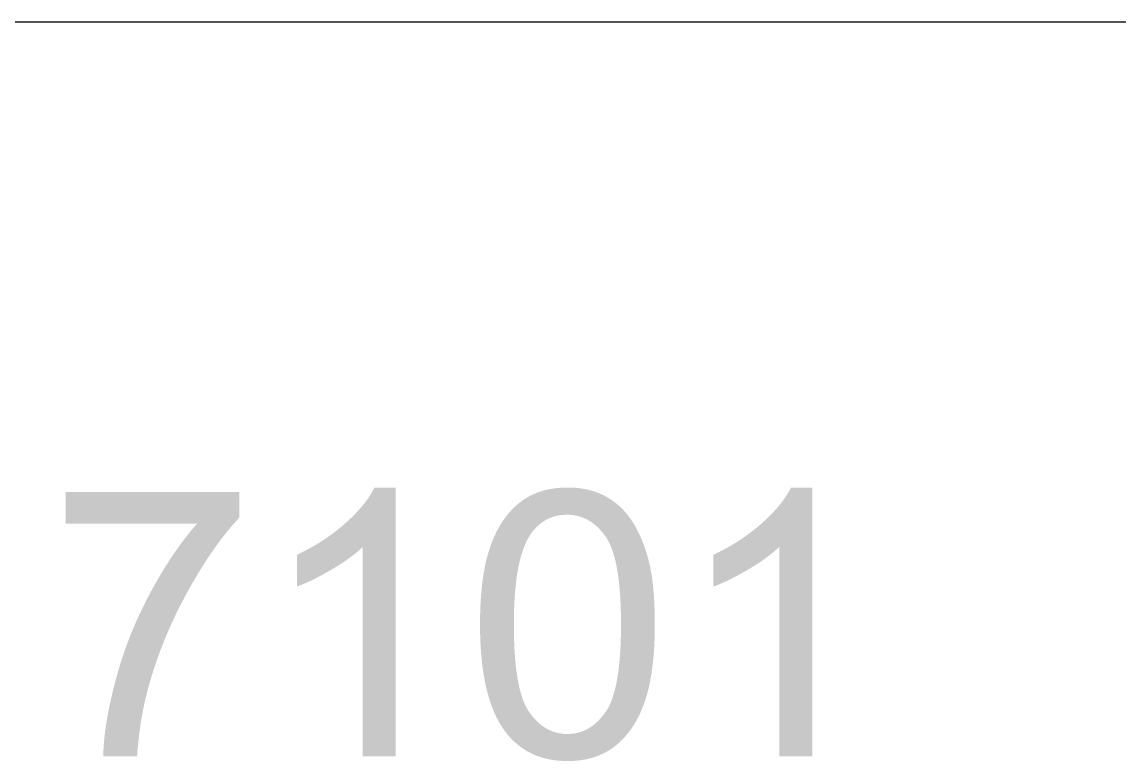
# Model space of a CAD drawing. Header units: millimetres. Extents: x -1336 to 24201, y -1370 to 16142.
# Drawn here: x 4994 to 5628, y 14972 to 15400 of the extents above; entities that cross this region are included whole.
import ezdxf

# ---------------------------------------------------------------- set-up
doc = ezdxf.new("R2010")
doc.units = ezdxf.units.MM
doc.layers.add('A-DIMS-MM', color=7, linetype='Continuous', lineweight=13)

msp = doc.modelspace()

# ---------------------------------------------------------------- hatches: boundary and pattern name
at = {"layer": 'A-DIMS-MM'}
h = msp.add_hatch(color=7, dxfattribs=at)
h.paths.add_polyline_path([(5018.9, 15109.7), (5018.9, 15127.99), (5119.24, 15127.99), (5119.24, 15113.19), (5117.39, 15111.18), (5115.54, 15109.09), (5113.7, 15106.92), (5111.86, 15104.66), (5110.02, 15102.33), (5108.18, 15099.92), (5106.34, 15097.42), (5104.5, 15094.84), (5102.67, 15092.19), (5100.84, 15089.45), (5099.01, 15086.63), (5097.19, 15083.73), (5095.36, 15080.75), (5093.54, 15077.69), (5091.72, 15074.54), (5089.9, 15071.32), (5088.11, 15068.05), (5086.37, 15064.77), (5084.68, 15061.47), (5083.04, 15058.17), (5081.46, 15054.85), (5079.93, 15051.53), (5078.44, 15048.19), (5077.01, 15044.83), (5075.64, 15041.47), (5074.31, 15038.1), (5073.03, 15034.71), (5071.81, 15031.31), (5070.64, 15027.91), (5069.52, 15024.48), (5068.45, 15021.05), (5067.43, 15017.61), (5066.74, 15015.16), (5066.07, 15012.69), (5065.44, 15010.18), (5064.84, 15007.65), (5064.27, 15005.09), (5063.73, 15002.5), (5063.23, 14999.88), (5062.75, 14997.23), (5062.31, 14994.55), (5061.91, 14991.85), (5061.53, 14989.11), (5061.19, 14986.35), (5060.88, 14983.55), (5060.6, 14980.73), (5060.35, 14977.88), (5060.14, 14975), (5040.58, 14975), (5040.64, 14977.32), (5040.76, 14979.69), (5040.93, 14982.13), (5041.15, 14984.62), (5041.42, 14987.18), (5041.74, 14989.79), (5042.11, 14992.46), (5042.53, 14995.19), (5043.01, 14997.99), (5043.53, 15000.84), (5044.11, 15003.75), (5044.74, 15006.72), (5045.42, 15009.75), (5046.15, 15012.84), (5046.93, 15015.99), (5047.77, 15019.2), (5048.65, 15022.43), (5049.58, 15025.64), (5050.55, 15028.84), (5051.58, 15032.03), (5052.65, 15035.2), (5053.76, 15038.36), (5054.92, 15041.51), (5056.13, 15044.64), (5057.39, 15047.75), (5058.69, 15050.85), (5060.04, 15053.94), (5061.44, 15057.01), (5062.88, 15060.07), (5064.37, 15063.11), (5065.9, 15066.14), (5067.49, 15069.15), (5069.1, 15072.13), (5070.72, 15075.05), (5072.36, 15077.91), (5074.01, 15080.71), (5075.67, 15083.45), (5077.35, 15086.13), (5079.04, 15088.75), (5080.74, 15091.32), (5082.46, 15093.82), (5084.18, 15096.27), (5085.92, 15098.65), (5087.68, 15100.98), (5089.44, 15103.25), (5091.22, 15105.46), (5093.01, 15107.61), (5094.82, 15109.7), (5018.9, 15109.7)])
h.paths.add_polyline_path([(5209.75, 14975), (5190.71, 14975), (5190.71, 15096.27), (5188.93, 15094.63), (5187.01, 15092.99), (5184.96, 15091.36), (5182.77, 15089.72), (5180.45, 15088.08), (5178, 15086.44), (5175.41, 15084.8), (5172.69, 15083.16), (5169.93, 15081.57), (5167.25, 15080.09), (5164.64, 15078.71), (5162.1, 15077.43), (5159.63, 15076.25), (5157.23, 15075.17), (5154.91, 15074.2), (5152.65, 15073.33), (5152.65, 15091.73), (5156.58, 15093.65), (5160.38, 15095.68), (5164.06, 15097.8), (5167.61, 15100.03), (5171.04, 15102.35), (5174.34, 15104.77), (5177.51, 15107.29), (5180.56, 15109.91), (5182.03, 15111.24), (5183.44, 15112.57), (5184.8, 15113.89), (5186.1, 15115.21), (5187.35, 15116.52), (5188.54, 15117.83), (5189.68, 15119.13), (5190.77, 15120.43), (5191.8, 15121.72), (5192.77, 15123.01), (5193.69, 15124.29), (5194.56, 15125.57), (5195.37, 15126.85), (5196.13, 15128.11), (5196.83, 15129.38), (5197.48, 15130.63), (5209.75, 15130.63), (5209.75, 14975)])
h.paths.add_polyline_path([(5258.49, 15051.44), (5258.51, 15054.84), (5258.58, 15058.15), (5258.69, 15061.37), (5258.84, 15064.52), (5259.04, 15067.58), (5259.28, 15070.55), (5259.57, 15073.44), (5259.9, 15076.25), (5260.28, 15078.97), (5260.7, 15081.61), (5261.16, 15084.17), (5261.67, 15086.64), (5262.22, 15089.03), (5262.82, 15091.33), (5263.46, 15093.55), (5264.14, 15095.69), (5264.87, 15097.76), (5265.64, 15099.76), (5266.46, 15101.71), (5267.32, 15103.59), (5268.22, 15105.42), (5269.16, 15107.18), (5270.15, 15108.89), (5271.17, 15110.53), (5272.25, 15112.12), (5273.36, 15113.64), (5274.52, 15115.11), (5275.72, 15116.52), (5276.96, 15117.86), (5278.25, 15119.15), (5279.58, 15120.38), (5280.95, 15121.54), (5282.37, 15122.64), (5283.83, 15123.67), (5285.34, 15124.63), (5286.89, 15125.52), (5288.49, 15126.34), (5290.13, 15127.08), (5291.82, 15127.76), (5293.55, 15128.36), (5295.33, 15128.89), (5297.15, 15129.36), (5299.02, 15129.75), (5300.93, 15130.07), (5302.88, 15130.31), (5304.89, 15130.49), (5306.93, 15130.6), (5309.03, 15130.63), (5310.57, 15130.61), (5312.1, 15130.56), (5313.6, 15130.46), (5315.07, 15130.32), (5316.52, 15130.14), (5317.95, 15129.93), (5319.36, 15129.67), (5320.74, 15129.38), (5322.09, 15129.05), (5323.42, 15128.67), (5324.73, 15128.26), (5326.02, 15127.81), (5327.28, 15127.32), (5328.51, 15126.79), (5329.72, 15126.22), (5330.91, 15125.61), (5332.08, 15124.97), (5333.21, 15124.29), (5334.33, 15123.57), (5335.41, 15122.82), (5336.47, 15122.04), (5337.51, 15121.22), (5338.52, 15120.37), (5339.5, 15119.48), (5340.46, 15118.56), (5341.39, 15117.6), (5342.3, 15116.61), (5343.18, 15115.58), (5344.04, 15114.52), (5344.87, 15113.42), (5345.67, 15112.29), (5346.45, 15111.13), (5347.95, 15108.7), (5349.36, 15106.14), (5350.68, 15103.45), (5351.93, 15100.63), (5353.09, 15097.69), (5354.17, 15094.61), (5355.16, 15091.41), (5356.08, 15088.08), (5356.5, 15086.34), (5356.89, 15084.53), (5357.26, 15082.65), (5357.6, 15080.69), (5357.92, 15078.66), (5358.2, 15076.56), (5358.46, 15074.38), (5358.69, 15072.13), (5358.9, 15069.8), (5359.07, 15067.4), (5359.22, 15064.92), (5359.35, 15062.38), (5359.44, 15059.75), (5359.51, 15057.06), (5359.55, 15054.29), (5359.56, 15051.44), (5359.54, 15048.07), (5359.48, 15044.79), (5359.37, 15041.58), (5359.21, 15038.46), (5359.02, 15035.42), (5358.78, 15032.46), (5358.49, 15029.59), (5358.16, 15026.79), (5357.79, 15024.08), (5357.38, 15021.45), (5356.92, 15018.91), (5356.41, 15016.44), (5355.87, 15014.06), (5355.27, 15011.76), (5354.64, 15009.54), (5353.96, 15007.41), (5353.24, 15005.34), (5352.47, 15003.34), (5351.66, 15001.39), (5350.81, 14999.5), (5349.92, 14997.68), (5348.98, 14995.91), (5348, 14994.2), (5346.97, 14992.55), (5345.9, 14990.96), (5344.79, 14989.43), (5343.63, 14987.96), (5342.43, 14986.55), (5341.19, 14985.2), (5339.9, 14983.91), (5338.58, 14982.68), (5337.2, 14981.5), (5335.79, 14980.39), (5334.32, 14979.36), (5332.81, 14978.39), (5331.26, 14977.5), (5329.66, 14976.68), (5328.01, 14975.93), (5326.32, 14975.25), (5324.58, 14974.64), (5322.8, 14974.11), (5320.97, 14973.64), (5319.09, 14973.25), (5317.17, 14972.93), (5315.2, 14972.68), (5313.19, 14972.5), (5311.13, 14972.39), (5309.03, 14972.36), (5306.26, 14972.42), (5303.57, 14972.61), (5300.96, 14972.92), (5298.42, 14973.36), (5295.96, 14973.93), (5293.57, 14974.62), (5291.25, 14975.43), (5289.02, 14976.37), (5286.85, 14977.44), (5284.77, 14978.63), (5282.75, 14979.95), (5280.82, 14981.4), (5278.95, 14982.97), (5277.17, 14984.66), (5275.45, 14986.48), (5273.82, 14988.43), (5272.87, 14989.66), (5271.96, 14990.94), (5271.08, 14992.27), (5270.22, 14993.64), (5269.4, 14995.07), (5268.61, 14996.54), (5267.84, 14998.06), (5267.11, 14999.62), (5266.41, 15001.23), (5265.73, 15002.9), (5265.09, 15004.6), (5264.48, 15006.36), (5263.89, 15008.16), (5263.34, 15010.01), (5262.81, 15011.91), (5262.32, 15013.86), (5261.86, 15015.85), (5261.42, 15017.89), (5261.02, 15019.98), (5260.64, 15022.11), (5260.3, 15024.3), (5259.98, 15026.53), (5259.7, 15028.8), (5259.45, 15031.13), (5259.22, 15033.5), (5259.03, 15035.92), (5258.86, 15038.39), (5258.73, 15040.91), (5258.62, 15043.47), (5258.55, 15046.08), (5258.5, 15048.74), (5258.49, 15051.44)])
h.paths.add_polyline_path([(5278.05, 15051.44), (5278.06, 15049.08), (5278.08, 15046.77), (5278.13, 15044.51), (5278.19, 15042.3), (5278.27, 15040.14), (5278.36, 15038.03), (5278.47, 15035.97), (5278.61, 15033.95), (5278.75, 15031.99), (5278.92, 15030.08), (5279.1, 15028.22), (5279.3, 15026.41), (5279.52, 15024.64), (5279.76, 15022.93), (5280.01, 15021.27), (5280.28, 15019.66), (5280.57, 15018.09), (5280.87, 15016.58), (5281.2, 15015.12), (5281.54, 15013.71), (5281.89, 15012.34), (5282.27, 15011.03), (5282.66, 15009.77), (5283.07, 15008.55), (5283.5, 15007.39), (5283.95, 15006.28), (5284.41, 15005.21), (5284.89, 15004.2), (5285.38, 15003.23), (5285.9, 15002.32), (5286.43, 15001.45), (5286.98, 15000.64), (5288.11, 14999.11), (5289.28, 14997.68), (5290.48, 14996.35), (5291.71, 14995.11), (5292.97, 14993.98), (5294.27, 14992.94), (5295.6, 14992), (5296.96, 14991.16), (5298.35, 14990.42), (5299.78, 14989.78), (5301.24, 14989.24), (5302.73, 14988.79), (5304.26, 14988.45), (5305.81, 14988.2), (5307.4, 14988.05), (5309.03, 14988), (5310.65, 14988.05), (5312.24, 14988.2), (5313.8, 14988.45), (5315.32, 14988.8), (5316.81, 14989.24), (5318.27, 14989.79), (5319.7, 14990.43), (5321.09, 14991.18), (5322.45, 14992.02), (5323.78, 14992.96), (5325.08, 14994), (5326.34, 14995.14), (5327.57, 14996.38), (5328.77, 14997.72), (5329.94, 14999.16), (5331.07, 15000.69), (5331.62, 15001.51), (5332.15, 15002.38), (5332.67, 15003.29), (5333.16, 15004.26), (5333.64, 15005.28), (5334.11, 15006.34), (5334.55, 15007.46), (5334.98, 15008.62), (5335.39, 15009.84), (5335.78, 15011.1), (5336.16, 15012.41), (5336.51, 15013.78), (5336.86, 15015.19), (5337.18, 15016.65), (5337.48, 15018.16), (5337.77, 15019.72), (5338.04, 15021.33), (5338.29, 15022.99), (5338.53, 15024.7), (5338.75, 15026.46), (5338.95, 15028.27), (5339.13, 15030.13), (5339.3, 15032.04), (5339.45, 15034), (5339.58, 15036), (5339.69, 15038.06), (5339.79, 15040.17), (5339.87, 15042.32), (5339.93, 15044.53), (5339.97, 15046.78), (5340, 15049.09), (5340, 15051.44), (5340, 15053.81), (5339.97, 15056.13), (5339.93, 15058.39), (5339.87, 15060.61), (5339.79, 15062.78), (5339.69, 15064.89), (5339.58, 15066.96), (5339.45, 15068.97), (5339.3, 15070.94), (5339.13, 15072.86), (5338.95, 15074.72), (5338.75, 15076.54), (5338.53, 15078.3), (5338.29, 15080.01), (5338.04, 15081.68), (5337.77, 15083.29), (5337.48, 15084.86), (5337.18, 15086.37), (5336.86, 15087.84), (5336.51, 15089.25), (5336.16, 15090.61), (5335.78, 15091.93), (5335.39, 15093.19), (5334.98, 15094.4), (5334.55, 15095.56), (5334.11, 15096.68), (5333.64, 15097.74), (5333.16, 15098.75), (5332.67, 15099.71), (5332.15, 15100.63), (5331.62, 15101.49), (5331.07, 15102.3), (5329.94, 15103.82), (5328.77, 15105.25), (5327.57, 15106.57), (5326.33, 15107.8), (5325.06, 15108.93), (5323.75, 15109.97), (5322.41, 15110.9), (5321.04, 15111.74), (5319.63, 15112.47), (5318.19, 15113.11), (5316.71, 15113.65), (5315.2, 15114.09), (5313.66, 15114.44), (5312.08, 15114.68), (5310.46, 15114.83), (5308.81, 15114.88), (5307.2, 15114.84), (5305.62, 15114.71), (5304.08, 15114.49), (5302.59, 15114.19), (5301.14, 15113.8), (5299.72, 15113.32), (5298.35, 15112.76), (5297.03, 15112.11), (5295.74, 15111.37), (5294.49, 15110.54), (5293.29, 15109.63), (5292.12, 15108.64), (5291, 15107.55), (5289.92, 15106.38), (5288.88, 15105.12), (5287.88, 15103.78), (5287.27, 15102.87), (5286.69, 15101.91), (5286.12, 15100.91), (5285.58, 15099.86), (5285.05, 15098.77), (5284.54, 15097.62), (5284.05, 15096.43), (5283.58, 15095.2), (5283.13, 15093.91), (5282.69, 15092.58), (5282.28, 15091.2), (5281.89, 15089.78), (5281.51, 15088.31), (5281.16, 15086.79), (5280.82, 15085.22), (5280.51, 15083.61), (5280.21, 15081.95), (5279.93, 15080.25), (5279.67, 15078.49), (5279.43, 15076.69), (5279.21, 15074.85), (5279.01, 15072.95), (5278.82, 15071.01), (5278.66, 15069.03), (5278.52, 15066.99), (5278.39, 15064.91), (5278.29, 15062.78), (5278.2, 15060.61), (5278.13, 15058.39), (5278.09, 15056.12), (5278.06, 15053.8), (5278.05, 15051.44)])
h.paths.add_polyline_path([(5450.6, 14975), (5431.57, 14975), (5431.57, 15096.27), (5429.78, 15094.63), (5427.86, 15092.99), (5425.81, 15091.36), (5423.62, 15089.72), (5421.3, 15088.08), (5418.85, 15086.44), (5416.26, 15084.8), (5413.54, 15083.16), (5410.79, 15081.57), (5408.1, 15080.09), (5405.49, 15078.71), (5402.95, 15077.43), (5400.48, 15076.25), (5398.09, 15075.17), (5395.76, 15074.2), (5393.5, 15073.33), (5393.5, 15091.73), (5397.43, 15093.65), (5401.24, 15095.68), (5404.91, 15097.8), (5408.46, 15100.03), (5411.89, 15102.35), (5415.19, 15104.77), (5418.37, 15107.29), (5421.42, 15109.91), (5422.88, 15111.24), (5424.29, 15112.57), (5425.65, 15113.89), (5426.95, 15115.21), (5428.2, 15116.52), (5429.4, 15117.83), (5430.54, 15119.13), (5431.62, 15120.43), (5432.65, 15121.72), (5433.63, 15123.01), (5434.55, 15124.29), (5435.41, 15125.57), (5436.22, 15126.85), (5436.98, 15128.11), (5437.69, 15129.38), (5438.33, 15130.63), (5450.6, 15130.63), (5450.6, 14975)])

# ---------------------------------------------------------------- linework, layer by layer
at = {"color": 7}
msp.add_line((60, 15400), (8740, 15400), dxfattribs=at)

doc.saveas('drawing.dxf')
